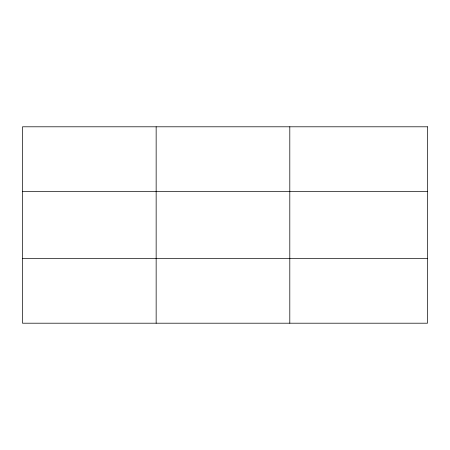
<?xml version="1.0" encoding="UTF-8"?>
<svg xmlns="http://www.w3.org/2000/svg" width="450" height="450" viewBox="0 0 450 450"><rect width="100%" height="100%" fill="white"/><g stroke="black" fill="none" stroke-linecap="round" stroke-linejoin="round"><path stroke-width="0.67" d="M156.15 126.799L156.15 323.201M289.8 126.799L289.8 323.201M22.5 191.61L427.5 191.61M22.5 258.39L427.5 258.39M427.5 126.799L427.5 323.201L22.5 323.201L22.5 126.799L427.5 126.799"/></g></svg>
